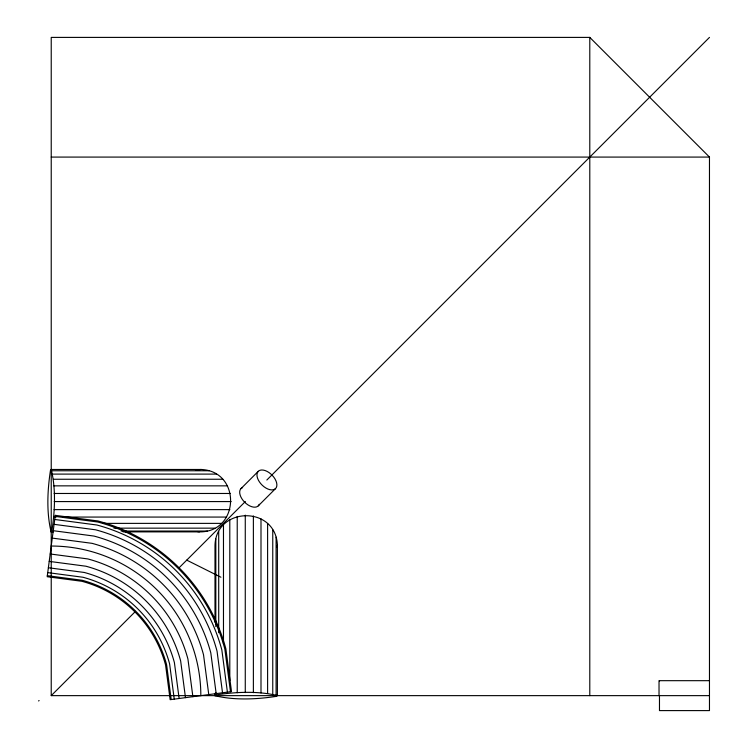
<?xml version="1.0" encoding="UTF-8"?>
<svg xmlns="http://www.w3.org/2000/svg" width="748" height="748" viewBox="0 0 748 748"><rect width="100%" height="100%" fill="white"/><g stroke="black" fill="none" stroke-linecap="round" stroke-linejoin="round"><path stroke-width="1.12" d="M51.088 531.875L51.874 531.052C54.913 510.921 55.978 489.267 51.257 469.473L50.471 470.296C47.433 490.426 46.367 512.081 51.088 531.875L53.407 531.875M214.994 693.405L214.994 695.734C234.788 700.437 256.442 699.38 276.573 696.341L277.396 695.547L277.396 545.133C275.647 504.778 214.349 506.536 214.994 546.947L214.994 622.383M277.162 547.424L277.396 545.133M123.055 531.875L199.389 531.875C239.799 532.501 241.529 471.203 201.184 469.473L51.257 469.473M241.006 488.584L258.284 471.315M709.469 695.64L51.229 695.64L135.51 611.359M178.473 568.396L245.372 501.497M266.84 480.029L709.469 37.4M258.284 505.863L275.554 488.584A12.211 7.05 45 0 0 266.914 471.315A12.211 7.05 45 0 0 258.284 479.945A12.211 7.05 45 0 0 275.554 488.584M214.994 695.734L215.817 694.939C235.938 691.9 257.602 690.843 277.396 695.547M38.531 700.932L39.139 700.605M195.443 470.062L201.184 469.473M659.474 695.64L659.474 710.6L709.469 710.6L709.469 157.08L589.789 37.4L51.229 37.4L51.229 695.64M51.229 157.08L709.469 157.08M52.042 470.773L209.15 470.773M52.771 474.101L216.509 474.101M53.389 479.253L222.773 479.253M53.856 485.854L227.495 485.854M54.137 493.474L230.365 493.474M54.211 501.581L231.188 501.581M54.09 509.622L229.898 509.622M53.763 517.064L56.025 517.064M62.832 517.064L226.597 517.064M102.757 523.376L221.502 523.376M113.939 528.153L214.957 528.153M121.148 531.052L207.411 531.052M709.469 680.68L659.025 680.68L659.025 695.64M55.128 516.4L97.745 522.01A179.754 179.754 0 0 1 224.849 649.114L230.468 691.741M54.726 519.467L96.941 525.021A176.631 176.631 0 0 1 221.838 649.928L227.401 692.143M54.08 524.339L95.66 529.818A171.675 171.675 0 0 1 217.051 651.209L222.521 692.779M53.248 530.697L93.986 536.064A165.205 165.205 0 0 1 210.805 652.882L216.172 693.62M52.267 538.102L92.032 543.338A157.678 157.678 0 0 1 203.531 654.827L208.767 694.593M50.181 553.978L87.853 558.943A141.522 141.522 0 0 1 187.926 659.016L192.881 696.687M49.209 561.383L85.908 566.217A133.995 133.995 0 0 1 180.651 660.961L185.485 697.66M48.368 567.741L84.234 572.454A127.525 127.525 0 0 1 174.406 662.635L179.127 698.501M47.732 572.613L82.944 577.25A122.569 122.569 0 0 1 169.618 663.915L174.256 699.137M47.32 575.68L82.14 580.261A119.446 119.446 0 0 1 166.608 664.729L171.189 699.539M197.107 531.51L199.389 531.875M186.738 560.13L220.922 577.222M659.474 680.68L659.474 681.194M589.789 37.4L589.789 695.64M276.096 537.167L276.096 694.761M272.758 529.799L272.758 694.041M267.606 523.544L267.606 693.424M260.996 518.822L260.996 692.957M253.376 515.952L253.376 692.676M245.269 515.138L245.269 692.592M237.228 516.429L237.228 692.723M229.795 519.729L229.795 680.568M223.474 524.834L223.474 643.944M218.706 531.379L218.706 632.724M215.817 538.925L215.817 626.609M215.817 692.639L215.817 694.939M259.276 504.274A12.211 7.05 45 0 1 244.661 502.207A12.211 7.05 45 0 1 242.595 487.584M51.229 546.04A149.6 149.6 0 0 1 200.829 695.64M55.268 515.353L47.189 576.727L81.869 581.29A118.38 118.38 0 0 1 165.579 665L170.142 699.679L231.506 691.601L225.877 648.843A180.82 180.82 0 0 0 98.025 520.982L55.268 515.353"/></g></svg>
